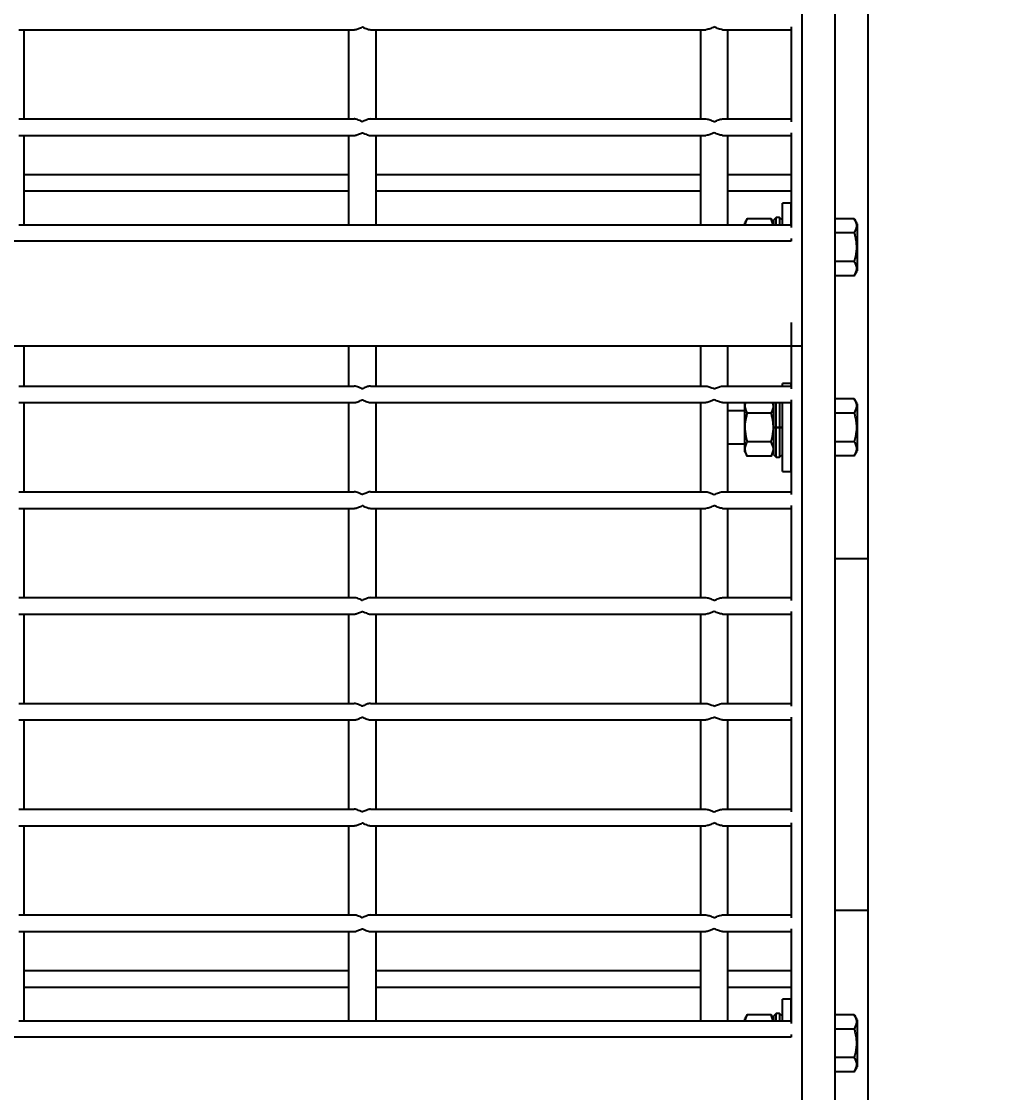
# Model space of a CAD drawing. Header units: millimetres. Extents: x 1293 to 41893, y 1011 to 26911.
# Drawn here: x 16819.2 to 17100.8, y 12061.3 to 12370.5 of the extents above; entities that cross this region are included whole.
import ezdxf

# ---------------------------------------------------------------- set-up
doc = ezdxf.new("R2010")
doc.units = ezdxf.units.MM
doc.header["$LTSCALE"] = 50
doc.layers.add('CAPA_1', color=7, linetype='Continuous')
doc.layers.add('PASILLOS', color=2, linetype='Continuous')
doc.styles.add('SLDTEXTSTYLE0', font='TXT', dxfattribs={"width": 0.75})
doc.dimstyles.new('SLDDIMSTYLE0', dxfattribs={"dimtxt": 100, "dimasz": 100, "dimexe": 0, "dimexo": 0.0625, "dimgap": 25, "dimtad": 2, "dimdec": 0, "dimrnd": 1e-09, "dimzin": 12, "dimdsep": 46, "dimtxsty": 'SLDTEXTSTYLE0', "dimsah": 1, "dimcen": 0.09, "dimadec": 0, "dimazin": 3, "dimtfac": 1, "dimtdec": 0, "dimtofl": 0, "dimtmove": 0, "dimatfit": 3, "dimfxl": 1, "dimfrac": 2, "dimtolj": 1, "dimtzin": 12, "dimarcsym": 0})

# ---------------------------------------------------------------- blocks, each defined once
blk = doc.blocks.new('_D_16')
at = {"layer": 'CAPA_1', "transparency": 16777216}
for p, q in [((7974.69, 13667.35), (7974.69, 9974.87)), ((18069.94, 13667.83), (18069.94, 9974.87)), ((7974.69, 10024.87), (18069.94, 10024.87))]:
    blk.add_line(p, q, dxfattribs=at)
for points in [[(7974.69, 10024.87), (8074.69, 10009.48), (8074.69, 10040.25)], [(18069.94, 10024.87), (17969.94, 10040.25), (17969.94, 10009.48)]]:
    blk.add_solid(points, dxfattribs=at)
at = {"layer": 'CAPA_1', "transparency": 16777216, "insert": (12837.59, 10153.77), "char_height": 100, "attachment_point": 1, "style": 'SLDTEXTSTYLE0'}
blk.add_mtext('10095', dxfattribs=at)

msp = doc.modelspace()

# ---------------------------------------------------------------- linework, layer by layer
at = {"layer": 'PASILLOS', "linetype": 'Continuous', "lineweight": 25}
for p, q in [((17063.6878232, 10630.9617267), (17063.6878232, 13564.8575629)), ((17044.6378232, 10631.1549312), (17044.6378232, 13425.832389)), ((17054.1628232, 12129.3621523), (17054.1628232, 13262.9990561)), ((16818.4240732, 12368.1632243), (16915.2615732, 12368.1632243)), ((16820.0115732, 12342.3857243), (16820.0115732, 12368.1632243)), ((16913.6740732, 12368.1632243), (16913.6740732, 12342.3857243)), ((16920.0240732, 12368.1632243), (17016.8615732, 12368.1632243)), ((16921.6115732, 12342.3857243), (16921.6115732, 12368.1632243)), ((17015.2740732, 12368.1632243), (17015.2740732, 12342.3857243)), ((17021.6240732, 12368.1632243), (17041.4678232, 12368.1632243)), ((17023.2115732, 12342.3857243), (17023.2115732, 12368.1632243)), ((17041.4678232, 12368.9569743), (17041.4678232, 12341.5919743)), ((16818.4240732, 12342.3857243), (16915.2615732, 12342.3857243)), ((16920.0240732, 12342.3857243), (17016.8615732, 12342.3857243)), ((17021.6240732, 12342.3857243), (17041.4678232, 12342.3857243)), ((16818.4240732, 12337.6232243), (16915.2615732, 12337.6232243)), ((16820.0115732, 12311.8457243), (16820.0115732, 12337.6232243)), ((16913.6740732, 12337.6232243), (16913.6740732, 12311.8457243)), ((16920.0240732, 12337.6232243), (17016.8615732, 12337.6232243)), ((16921.6115732, 12311.8457243), (16921.6115732, 12337.6232243)), ((17015.2740732, 12337.6232243), (17015.2740732, 12311.8457243)), ((17021.6240732, 12337.6232243), (17041.4678232, 12337.6232243)), ((17023.2115732, 12311.8457243), (17023.2115732, 12337.6232243)), ((17041.4678232, 12338.4169743), (17041.4678232, 12311.0519743)), ((16820.0115732, 12326.3523914), (16913.6740732, 12326.3523914)), ((16921.6115732, 12326.3523914), (17015.2740732, 12326.3523914)), ((17023.2115732, 12326.3523914), (17041.4678232, 12326.3523914)), ((16820.0115732, 12321.5898914), (16913.6740732, 12321.5898914)), ((16921.6115732, 12321.5898914), (17015.2740732, 12321.5898914)), ((17023.2115732, 12321.5898914), (17041.4678232, 12321.5898914)), ((17041.4628232, 12318.0457243), (17038.9228232, 12318.0457243)), ((17038.9228232, 12311.8457243), (17038.9228232, 12318.0457243)), ((17041.4628232, 12311.8457243), (17041.4628232, 12318.0457243)), ((17037.1765732, 12313.9757243), (17036.3828232, 12313.1819743)), ((17038.1290732, 12313.9757243), (17037.1765732, 12313.9757243)), ((17037.1765732, 12311.8457243), (17037.1765732, 12313.9757243)), ((17038.9228232, 12313.1819743), (17038.1290732, 12313.9757243)), ((17038.1290732, 12313.9757243), (17038.1290732, 12311.8457243)), ((16818.4240732, 12311.8457243), (16915.2615732, 12311.8457243)), ((16915.2615732, 12311.8457243), (16920.0240732, 12311.8457243)), ((16920.0240732, 12311.8457243), (17016.8615732, 12311.8457243)), ((17016.8615732, 12311.8457243), (17021.6240732, 12311.8457243)), ((17021.6240732, 12311.8457243), (17041.4678232, 12311.8457243)), ((17028.727344, 12313.6007243), (17028.0484482, 12312.4248423)), ((17028.0484482, 12311.8457243), (17028.0484482, 12312.4248423)), ((17035.7039274, 12313.6007243), (17028.727344, 12313.6007243)), ((17036.3828232, 12312.4248423), (17035.7039274, 12313.6007243)), ((17036.2860094, 12311.8457243), (17035.7039274, 12313.6007243)), ((17036.3828232, 12313.1819743), (17036.3828232, 12311.8457243)), ((17059.6622708, 12313.5946163), (17054.1628232, 12313.5946163)), ((17060.5128232, 12312.1214163), (17059.6622708, 12313.5946163)), ((17060.5128232, 12312.1214163), (17060.5128232, 12305.3457243)), ((17041.4678232, 12307.8769743), (17041.4678232, 12307.0832243)), ((17059.6622708, 12309.4701703), (17054.1628232, 12309.4701703)), ((17041.4678232, 12307.0832243), (16285.8178232, 12307.0832243)), ((17060.5128232, 12305.3457243), (17060.5128232, 12298.5700324)), ((17059.6622708, 12301.2212783), (17054.1628232, 12301.2212783)), ((17059.6622708, 12297.0968324), (17060.5128232, 12298.5700324)), ((17059.6622708, 12297.0968324), (17054.1628232, 12297.0968324)), ((17041.4678232, 12283.5977243), (17041.4678232, 12276.7657243)), ((17041.4678232, 12276.7657243), (16285.8178232, 12276.7657243)), ((16820.0115732, 12265.2723914), (16820.0115732, 12276.7657243)), ((16913.6740732, 12276.7657243), (16913.6740732, 12265.2723914)), ((16921.6115732, 12265.2723914), (16921.6115732, 12276.7657243)), ((17015.2740732, 12276.7657243), (17015.2740732, 12265.2723914)), ((17023.2115732, 12265.2723914), (17023.2115732, 12276.7657243)), ((17044.6478232, 12276.7657243), (17041.4678232, 12276.7657243)), ((17041.4678232, 12276.7657243), (17041.4678232, 12264.4786414)), ((16818.4240732, 12265.2723914), (16915.2615732, 12265.2723914)), ((16920.0240732, 12265.2723914), (17016.8615732, 12265.2723914)), ((17021.6240732, 12265.2723914), (17041.4678232, 12265.2723914)), ((17041.4628232, 12266.0323914), (17038.9228232, 12266.0323914)), ((17038.9228232, 12265.2723914), (17038.9228232, 12266.0323914)), ((17041.4628232, 12265.2723914), (17041.4628232, 12266.0323914)), ((17059.6622708, 12261.5812834), (17054.1628232, 12261.5812834)), ((17060.5128232, 12260.1080834), (17059.6622708, 12261.5812834)), ((16818.4240732, 12260.5098914), (16915.2615732, 12260.5098914)), ((16820.0115732, 12234.7323914), (16820.0115732, 12260.5098914)), ((16913.6740732, 12260.5098914), (16913.6740732, 12234.7323914)), ((16920.0240732, 12260.5098914), (17016.8615732, 12260.5098914)), ((16921.6115732, 12234.7323914), (16921.6115732, 12260.5098914)), ((17015.2740732, 12260.5098914), (17015.2740732, 12234.7323914)), ((17021.6240732, 12260.5098914), (17041.4678232, 12260.5098914)), ((17023.2115732, 12234.7323914), (17023.2115732, 12260.5098914)), ((17028.105249, 12260.5098914), (17028.0484482, 12260.4115094)), ((17028.0484482, 12246.2532734), (17028.0484482, 12260.4115094)), ((17036.3828232, 12260.4115094), (17036.3260223, 12260.5098914)), ((17036.3828232, 12260.5098914), (17036.3828232, 12253.3323914)), ((17037.1765732, 12253.3323914), (17037.1765732, 12260.5098914)), ((17038.1290732, 12260.5098914), (17038.1290732, 12253.3323914)), ((17038.9228232, 12240.6323914), (17038.9228232, 12260.5098914)), ((17041.4628232, 12240.6323914), (17041.4628232, 12260.5098914)), ((17041.4678232, 12261.3036414), (17041.4678232, 12233.9386414)), ((17060.5128232, 12260.1080834), (17060.5128232, 12253.3323914)), ((17028.0484482, 12258.0948914), (17023.2115732, 12258.0948914)), ((17035.7092122, 12257.4507429), (17028.7220591, 12257.4507429)), ((17041.4678232, 12258.0948914), (17041.4628232, 12258.0948914)), ((17059.6622708, 12257.4568374), (17054.1628232, 12257.4568374)), ((17036.3828232, 12253.3323914), (17037.1765732, 12253.3323914)), ((17036.3828232, 12253.2870075), (17037.1765732, 12253.2932575)), ((17036.3828232, 12253.2766503), (17036.3828232, 12253.2706886)), ((17036.3828232, 12253.2706886), (17036.3828232, 12245.4961414)), ((17037.1765732, 12253.2644386), (17036.3828232, 12253.2706886)), ((17037.1765732, 12253.3323914), (17038.1290732, 12253.3323914)), ((17038.1290732, 12253.2932575), (17037.1765732, 12253.2932575)), ((17037.1765732, 12244.7023914), (17037.1765732, 12253.2644386)), ((17037.1765732, 12253.2644386), (17038.1290732, 12253.2644386)), ((17038.1290732, 12253.3323914), (17038.9228232, 12253.3323914)), ((17038.1290732, 12253.2932575), (17038.9228232, 12253.2870075)), ((17038.9228232, 12253.2706886), (17038.1290732, 12253.2644386)), ((17038.1290732, 12253.2644386), (17038.1290732, 12244.7023914)), ((17060.5128232, 12253.3323914), (17060.5128232, 12246.5566994)), ((17035.7092122, 12249.2140399), (17028.7220591, 12249.2140399)), ((17059.6622708, 12249.2079454), (17054.1628232, 12249.2079454)), ((17023.2115732, 12248.5698914), (17028.0484482, 12248.5698914)), ((17028.0484482, 12246.2532734), (17028.727344, 12245.0773914)), ((17035.7039274, 12245.0773914), (17036.3828232, 12246.2532734)), ((17041.4628232, 12248.5698914), (17041.4678232, 12248.5698914)), ((17059.6622708, 12245.0834994), (17060.5128232, 12246.5566994)), ((17035.7039274, 12245.0773914), (17028.727344, 12245.0773914)), ((17036.3828232, 12245.4961414), (17037.1765732, 12244.7023914)), ((17037.1765732, 12244.7023914), (17038.1290732, 12244.7023914)), ((17038.1290732, 12244.7023914), (17038.9228232, 12245.4961414)), ((17059.6622708, 12245.0834994), (17054.1628232, 12245.0834994)), ((17038.9228232, 12240.6323914), (17041.4628232, 12240.6323914)), ((16818.4240732, 12234.7323914), (16915.2615732, 12234.7323914)), ((16920.0240732, 12234.7323914), (17016.8615732, 12234.7323914)), ((17021.6240732, 12234.7323914), (17041.4678232, 12234.7323914)), ((17041.4678232, 12230.7636414), (17041.4678232, 12203.3986414)), ((16818.4240732, 12229.9698914), (16915.2615732, 12229.9698914)), ((16820.0115732, 12204.1923914), (16820.0115732, 12229.9698914)), ((16913.6740732, 12229.9698914), (16913.6740732, 12204.1923914)), ((16920.0240732, 12229.9698914), (17016.8615732, 12229.9698914)), ((16921.6115732, 12204.1923914), (16921.6115732, 12229.9698914)), ((17015.2740732, 12229.9698914), (17015.2740732, 12204.1923914)), ((17021.6240732, 12229.9698914), (17041.4678232, 12229.9698914)), ((17023.2115732, 12204.1923914), (17023.2115732, 12229.9698914)), ((17054.1628232, 12215.5323914), (17063.6878232, 12215.5323914)), ((16818.4240732, 12204.1923914), (16915.2615732, 12204.1923914)), ((16920.0240732, 12204.1923914), (17016.8615732, 12204.1923914)), ((17021.6240732, 12204.1923914), (17041.4678232, 12204.1923914)), ((17041.4678232, 12200.2236414), (17041.4678232, 12172.8586414)), ((16818.4240732, 12199.4298914), (16915.2615732, 12199.4298914)), ((16820.0115732, 12173.6523914), (16820.0115732, 12199.4298914)), ((16913.6740732, 12199.4298914), (16913.6740732, 12173.6523914)), ((16920.0240732, 12199.4298914), (17016.8615732, 12199.4298914)), ((16921.6115732, 12173.6523914), (16921.6115732, 12199.4298914)), ((17015.2740732, 12199.4298914), (17015.2740732, 12173.6523914)), ((17021.6240732, 12199.4298914), (17041.4678232, 12199.4298914)), ((17023.2115732, 12173.6523914), (17023.2115732, 12199.4298914)), ((16818.4240732, 12173.6523914), (16915.2615732, 12173.6523914)), ((16920.0240732, 12173.6523914), (17016.8615732, 12173.6523914)), ((17021.6240732, 12173.6523914), (17041.4678232, 12173.6523914)), ((16818.4240732, 12168.8898914), (16915.2615732, 12168.8898914)), ((16820.0115732, 12143.1123914), (16820.0115732, 12168.8898914)), ((16913.6740732, 12168.8898914), (16913.6740732, 12143.1123914)), ((16920.0240732, 12168.8898914), (17016.8615732, 12168.8898914)), ((16921.6115732, 12143.1123914), (16921.6115732, 12168.8898914)), ((17015.2740732, 12168.8898914), (17015.2740732, 12143.1123914)), ((17021.6240732, 12168.8898914), (17041.4678232, 12168.8898914)), ((17023.2115732, 12143.1123914), (17023.2115732, 12168.8898914)), ((17041.4678232, 12169.6836414), (17041.4678232, 12142.3186414)), ((16818.4240732, 12143.1123914), (16915.2615732, 12143.1123914)), ((16920.0240732, 12143.1123914), (17016.8615732, 12143.1123914)), ((17021.6240732, 12143.1123914), (17041.4678232, 12143.1123914)), ((16818.4240732, 12138.3498914), (16915.2615732, 12138.3498914)), ((16820.0115732, 12112.5723914), (16820.0115732, 12138.3498914)), ((16913.6740732, 12138.3498914), (16913.6740732, 12112.5723914)), ((16920.0240732, 12138.3498914), (17016.8615732, 12138.3498914)), ((16921.6115732, 12112.5723914), (16921.6115732, 12138.3498914)), ((17015.2740732, 12138.3498914), (17015.2740732, 12112.5723914)), ((17021.6240732, 12138.3498914), (17041.4678232, 12138.3498914)), ((17023.2115732, 12112.5723914), (17023.2115732, 12138.3498914)), ((17041.4678232, 12139.1436414), (17041.4678232, 12111.7786414)), ((17054.1628232, 12113.9323914), (17054.1628232, 12129.3621523)), ((17054.1628232, 12113.9323914), (17063.6878232, 12113.9323914)), ((17054.1628232, 10980.2954876), (17054.1628232, 12113.9323914)), ((16818.4240732, 12112.5723914), (16915.2615732, 12112.5723914)), ((16920.0240732, 12112.5723914), (17016.8615732, 12112.5723914)), ((17021.6240732, 12112.5723914), (17041.4678232, 12112.5723914)), ((16818.4240732, 12107.8098914), (16915.2615732, 12107.8098914)), ((16820.0115732, 12082.0323914), (16820.0115732, 12107.8098914)), ((16913.6740732, 12107.8098914), (16913.6740732, 12082.0323914)), ((16920.0240732, 12107.8098914), (17016.8615732, 12107.8098914)), ((16921.6115732, 12082.0323914), (16921.6115732, 12107.8098914)), ((17015.2740732, 12107.8098914), (17015.2740732, 12082.0323914)), ((17021.6240732, 12107.8098914), (17041.4678232, 12107.8098914)), ((17023.2115732, 12082.0323914), (17023.2115732, 12107.8098914)), ((17041.4678232, 12108.6036414), (17041.4678232, 12081.2386414)), ((16820.0115732, 12096.5390585), (16913.6740732, 12096.5390585)), ((16921.6115732, 12096.5390585), (17015.2740732, 12096.5390585)), ((17023.2115732, 12096.5390585), (17041.4678232, 12096.5390585)), ((16820.0115732, 12091.7765585), (16913.6740732, 12091.7765585)), ((16921.6115732, 12091.7765585), (17015.2740732, 12091.7765585)), ((17023.2115732, 12091.7765585), (17041.4678232, 12091.7765585)), ((17041.4628232, 12088.2323914), (17038.9228232, 12088.2323914)), ((17038.9228232, 12082.0323914), (17038.9228232, 12088.2323914)), ((17041.4628232, 12082.0323914), (17041.4628232, 12088.2323914)), ((16818.4240732, 12082.0323914), (16915.2615732, 12082.0323914)), ((16915.2615732, 12082.0323914), (16920.0240732, 12082.0323914)), ((16920.0240732, 12082.0323914), (17016.8615732, 12082.0323914)), ((17016.8615732, 12082.0323914), (17021.6240732, 12082.0323914)), ((17021.6240732, 12082.0323914), (17041.4678232, 12082.0323914)), ((17028.727344, 12083.7873914), (17028.0484482, 12082.6115094)), ((17028.0484482, 12082.0323914), (17028.0484482, 12082.6115094)), ((17035.7039274, 12083.7873914), (17028.727344, 12083.7873914)), ((17036.3828232, 12082.6115094), (17035.7039274, 12083.7873914)), ((17036.2860094, 12082.0323914), (17035.7039274, 12083.7873914)), ((17037.1765732, 12084.1623914), (17036.3828232, 12083.3686414)), ((17036.3828232, 12083.3686414), (17036.3828232, 12082.0323914)), ((17038.1290732, 12084.1623914), (17037.1765732, 12084.1623914)), ((17037.1765732, 12082.0323914), (17037.1765732, 12084.1623914)), ((17038.9228232, 12083.3686414), (17038.1290732, 12084.1623914)), ((17038.1290732, 12084.1623914), (17038.1290732, 12082.0323914)), ((17059.6622708, 12083.7812834), (17054.1628232, 12083.7812834)), ((17060.5128232, 12082.3080834), (17059.6622708, 12083.7812834)), ((17060.5128232, 12082.3080834), (17060.5128232, 12075.5323914)), ((17059.6622708, 12079.6568374), (17054.1628232, 12079.6568374)), ((17041.4678232, 12077.2698914), (16285.8178232, 12077.2698914)), ((17041.4678232, 12078.0636414), (17041.4678232, 12077.2698914)), ((17060.5128232, 12075.5323914), (17060.5128232, 12068.7566994)), ((17059.6622708, 12071.4079454), (17054.1628232, 12071.4079454)), ((17059.6622708, 12067.2834994), (17054.1628232, 12067.2834994)), ((17059.6622708, 12067.2834994), (17060.5128232, 12068.7566994))]:
    msp.add_line(p, q, dxfattribs=at)
for points, knots in [([(16915.2615732, 12368.1632243), (16915.388376, 12368.1730665), (16915.8042281, 12368.2053439), (16916.6068173, 12368.497555), (16917.2838178, 12368.7964155), (16917.6389892, 12368.9552597), (16917.6428232, 12368.9569743)], [0, 0, 0, 0, 0.1723614537, 0.5652622384, 0.9953071929, 1, 1, 1, 1]), ([(16917.6428232, 12368.9569743), (16917.646657, 12368.9552598), (16918.1265646, 12368.7406385), (16918.839838, 12368.4222325), (16919.6238008, 12368.1877156), (16919.9249339, 12368.1692903), (16920.0240732, 12368.1632243)], [0, 0, 0, 0, 0.0046971273, 0.5879730075, 0.8643521995, 1, 1, 1, 1]), ([(17019.2428232, 12368.9569743), (17019.2389892, 12368.9552596), (17019.0184798, 12368.8566368), (17018.4291512, 12368.5969112), (17017.6134314, 12368.2512179), (17017.0684636, 12368.1874377), (17016.8615732, 12368.1632243)], [0, 0, 0, 0, 0.0046934742, 0.2699426106, 0.7228425567, 1, 1, 1, 1]), ([(17021.6240732, 12368.1632243), (17021.4171827, 12368.1874377), (17020.8722149, 12368.2512179), (17020.0564952, 12368.5969112), (17019.4671666, 12368.8566368), (17019.2466572, 12368.9552596), (17019.2428232, 12368.9569743)], [0, 0, 0, 0, 0.2771574433, 0.7300573894, 0.9953065258, 1, 1, 1, 1]), ([(16917.6428232, 12341.5919743), (16917.6389893, 12341.5936889), (16917.1590818, 12341.8083102), (16916.4458083, 12342.1267162), (16915.6618455, 12342.361233), (16915.3607124, 12342.3796583), (16915.2615732, 12342.3857243)], [0, 0, 0, 0, 0.00469712726, 0.58797300743, 0.86435219951, 1, 1, 1, 1]), ([(16920.0240732, 12342.3857243), (16919.8972703, 12342.3758822), (16919.4814182, 12342.3436047), (16918.678829, 12342.0513936), (16918.0018285, 12341.7525332), (16917.6466571, 12341.593689), (16917.6428232, 12341.5919743)], [0, 0, 0, 0, 0.1723614537, 0.5652622384, 0.9953071929, 1, 1, 1, 1]), ([(17016.8615732, 12342.3857243), (17017.0684636, 12342.361511), (17017.6134314, 12342.2977308), (17018.4291512, 12341.9520375), (17019.0184798, 12341.6923118), (17019.2389892, 12341.5936891), (17019.2428232, 12341.5919743)], [0, 0, 0, 0, 0.2771574433, 0.7300573894, 0.9953065258, 1, 1, 1, 1]), ([(17019.2428232, 12341.5919743), (17019.2466572, 12341.5936891), (17019.4671666, 12341.6923118), (17020.0564952, 12341.9520375), (17020.8722149, 12342.2977308), (17021.4171827, 12342.361511), (17021.6240732, 12342.3857243)], [0, 0, 0, 0, 0.0046934742, 0.2699426106, 0.7228425567, 1, 1, 1, 1]), ([(16915.2615732, 12337.6232243), (16915.388376, 12337.6330665), (16915.8042281, 12337.6653439), (16916.6068173, 12337.957555), (16917.2838178, 12338.2564155), (16917.6389892, 12338.4152597), (16917.6428232, 12338.4169743)], [0, 0, 0, 0, 0.1723614537, 0.5652622384, 0.9953071929, 1, 1, 1, 1]), ([(16917.6428232, 12338.4169743), (16917.646657, 12338.4152598), (16918.1265646, 12338.2006385), (16918.839838, 12337.8822325), (16919.6238008, 12337.6477156), (16919.9249339, 12337.6292903), (16920.0240732, 12337.6232243)], [0, 0, 0, 0, 0.0046971273, 0.5879730075, 0.8643521995, 1, 1, 1, 1]), ([(17019.2428232, 12338.4169743), (17019.2389892, 12338.4152596), (17019.0184798, 12338.3166368), (17018.4291512, 12338.0569112), (17017.6134314, 12337.7112179), (17017.0684636, 12337.6474377), (17016.8615732, 12337.6232243)], [0, 0, 0, 0, 0.0046934742, 0.2699426106, 0.7228425567, 1, 1, 1, 1]), ([(17021.6240732, 12337.6232243), (17021.4171827, 12337.6474377), (17020.8722149, 12337.7112179), (17020.0564952, 12338.0569112), (17019.4671666, 12338.3166368), (17019.2466572, 12338.4152596), (17019.2428232, 12338.4169743)], [0, 0, 0, 0, 0.2771574433, 0.7300573894, 0.9953065258, 1, 1, 1, 1]), ([(17028.727344, 12313.6007243), (17028.5299224, 12313.242202), (17028.2127952, 12312.6662912), (17028.1676327, 12312.070585), (17028.1505853, 12311.8457243)], [0, 0, 0, 0, 0.62253099059, 1, 1, 1, 1]), ([(17059.6622708, 12313.5946163), (17059.8451353, 12313.2368575), (17060.2148297, 12312.5135822), (17060.4199868, 12311.1098753), (17059.9556704, 12310.1050901), (17059.6622708, 12309.4701703)], [0, 0, 0, 0, 0.2648633469, 0.5354700776, 1, 1, 1, 1]), ([(17059.6622708, 12309.4701703), (17059.7586781, 12309.1161307), (17060.0379239, 12308.0906482), (17060.3165967, 12306.3313145), (17060.3192553, 12303.8922078), (17059.9052989, 12302.2092942), (17059.6622708, 12301.2212783)], [0, 0, 0, 0, 0.1315464599, 0.3810267709, 0.6366091688, 1, 1, 1, 1]), ([(17059.6622708, 12301.2212783), (17059.8451353, 12300.8635196), (17060.2148297, 12300.1402442), (17060.4199868, 12298.7365373), (17059.9556704, 12297.7317521), (17059.6622708, 12297.0968324)], [0, 0, 0, 0, 0.2648633469, 0.5354700776, 1, 1, 1, 1]), ([(16917.6428232, 12264.4786414), (16917.6389893, 12264.4803559), (16917.1590818, 12264.6949773), (16916.4458083, 12265.0133832), (16915.6618455, 12265.2479001), (16915.3607124, 12265.2663254), (16915.2615732, 12265.2723914)], [0, 0, 0, 0, 0.0046971273, 0.5879730074, 0.8643521995, 1, 1, 1, 1]), ([(16920.0240732, 12265.2723914), (16919.8972703, 12265.2625493), (16919.4814182, 12265.2302718), (16918.678829, 12264.9380607), (16918.0018285, 12264.6392003), (16917.6466571, 12264.4803561), (16917.6428232, 12264.4786414)], [0, 0, 0, 0, 0.1723614537, 0.5652622384, 0.9953071929, 1, 1, 1, 1]), ([(17016.8615732, 12265.2723914), (17017.0684636, 12265.248178), (17017.6134314, 12265.1843979), (17018.4291512, 12264.8387045), (17019.0184798, 12264.5789789), (17019.2389892, 12264.4803561), (17019.2428232, 12264.4786414)], [0, 0, 0, 0, 0.2771574433, 0.7300573894, 0.9953065258, 1, 1, 1, 1]), ([(17019.2428232, 12264.4786414), (17019.2466572, 12264.4803561), (17019.4671666, 12264.5789789), (17020.0564952, 12264.8387045), (17020.8722149, 12265.1843979), (17021.4171827, 12265.248178), (17021.6240732, 12265.2723914)], [0, 0, 0, 0, 0.0046934742, 0.2699426106, 0.7228425567, 1, 1, 1, 1]), ([(17059.6622708, 12261.5812834), (17059.8451353, 12261.2235246), (17060.2148297, 12260.5002492), (17060.4199868, 12259.0965424), (17059.9556704, 12258.0917572), (17059.6622708, 12257.4568374)], [0, 0, 0, 0, 0.2648633469, 0.5354700776, 1, 1, 1, 1]), ([(16915.2615732, 12260.5098914), (16915.388376, 12260.5197335), (16915.8042281, 12260.552011), (16916.6068173, 12260.8442221), (16917.2838178, 12261.1430825), (16917.6389892, 12261.3019267), (16917.6428232, 12261.3036414)], [0, 0, 0, 0, 0.1723614537, 0.5652622384, 0.9953071929, 1, 1, 1, 1]), ([(16917.6428232, 12261.3036414), (16917.646657, 12261.3019269), (16918.1265646, 12261.0873055), (16918.839838, 12260.7688996), (16919.6238008, 12260.5343827), (16919.9249339, 12260.5159574), (16920.0240732, 12260.5098914)], [0, 0, 0, 0, 0.0046971273, 0.5879730075, 0.8643521995, 1, 1, 1, 1]), ([(17019.2428232, 12261.3036414), (17019.2389892, 12261.3019267), (17019.0184798, 12261.2033039), (17018.4291512, 12260.9435783), (17017.6134314, 12260.5978849), (17017.0684636, 12260.5341048), (17016.8615732, 12260.5098914)], [0, 0, 0, 0, 0.0046934742, 0.2699426106, 0.7228425567, 1, 1, 1, 1]), ([(17021.6240732, 12260.5098914), (17021.4171827, 12260.5341048), (17020.8722149, 12260.5978849), (17020.0564952, 12260.9435783), (17019.4671666, 12261.2033039), (17019.2466572, 12261.3019267), (17019.2428232, 12261.3036414)], [0, 0, 0, 0, 0.2771574433, 0.7300573894, 0.9953065258, 1, 1, 1, 1]), ([(17028.2430571, 12260.5098914), (17028.2421962, 12260.5079787), (17028.075297, 12260.137197), (17027.9981864, 12259.0919404), (17028.4417575, 12258.0862556), (17028.7220591, 12257.4507429)], [0, 0, 0, 0, 0.0019050038, 0.3692833919, 1, 1, 1, 1]), ([(17035.7092122, 12257.4507429), (17035.8878076, 12257.8090179), (17036.2488746, 12258.5333439), (17036.4559734, 12259.5769451), (17036.180134, 12260.2289906), (17036.0613025, 12260.5098914)], [0, 0, 0, 0, 0.3577842349, 0.7233338549, 1, 1, 1, 1]), ([(17028.7220591, 12257.4507429), (17028.6285636, 12257.1075533), (17028.3519102, 12256.0920546), (17028.0714058, 12254.3426047), (17028.0639044, 12251.8963775), (17028.4783617, 12250.2072393), (17028.7220591, 12249.2140399)], [0, 0, 0, 0, 0.1277165798, 0.3779136182, 0.6342182989, 1, 1, 1, 1]), ([(17035.7092122, 12249.2140399), (17035.9529283, 12250.2072418), (17036.3631382, 12251.8789467), (17036.3615341, 12254.3243589), (17036.0840557, 12256.0748087), (17035.8027053, 12257.1075588), (17035.7092122, 12257.4507429)], [0, 0, 0, 0, 0.365780177, 0.6156618098, 0.8722839524, 1, 1, 1, 1]), ([(17059.6622708, 12257.4568374), (17059.7586781, 12257.1027977), (17060.0379239, 12256.0773153), (17060.3165967, 12254.3179816), (17060.3192553, 12251.8788749), (17059.9052989, 12250.1959613), (17059.6622708, 12249.2079454)], [0, 0, 0, 0, 0.1315464599, 0.3810267709, 0.6366091688, 1, 1, 1, 1]), ([(17028.7220591, 12249.2140399), (17028.539493, 12248.8555884), (17028.1703982, 12248.1309056), (17027.9663504, 12246.7229787), (17028.4325169, 12245.7149312), (17028.727344, 12245.0773914)], [0, 0, 0, 0, 0.2645663682, 0.5348749116, 1, 1, 1, 1]), ([(17035.7039274, 12245.0773914), (17035.887391, 12245.4361436), (17036.2582891, 12246.161413), (17036.4660956, 12247.5692142), (17036.0022964, 12248.5771222), (17035.7092122, 12249.2140399)], [0, 0, 0, 0, 0.2648580026, 0.535448761, 1, 1, 1, 1]), ([(17059.6622708, 12249.2079454), (17059.8451353, 12248.8501866), (17060.2148297, 12248.1269113), (17060.4199868, 12246.7232044), (17059.9556704, 12245.7184192), (17059.6622708, 12245.0834994)], [0, 0, 0, 0, 0.2648633469, 0.5354700776, 1, 1, 1, 1]), ([(16917.6428232, 12233.9386414), (16917.6389893, 12233.9403559), (16917.1590818, 12234.1549773), (16916.4458083, 12234.4733832), (16915.6618455, 12234.7079001), (16915.3607124, 12234.7263254), (16915.2615732, 12234.7323914)], [0, 0, 0, 0, 0.0046971273, 0.5879730074, 0.8643521995, 1, 1, 1, 1]), ([(16920.0240732, 12234.7323914), (16919.8972703, 12234.7225493), (16919.4814182, 12234.6902718), (16918.678829, 12234.3980607), (16918.0018285, 12234.0992003), (16917.6466571, 12233.9403561), (16917.6428232, 12233.9386414)], [0, 0, 0, 0, 0.1723614537, 0.5652622384, 0.9953071929, 1, 1, 1, 1]), ([(17016.8615732, 12234.7323914), (17017.0684636, 12234.708178), (17017.6134314, 12234.6443979), (17018.4291512, 12234.2987045), (17019.0184798, 12234.0389789), (17019.2389892, 12233.9403561), (17019.2428232, 12233.9386414)], [0, 0, 0, 0, 0.2771574433, 0.7300573894, 0.9953065258, 1, 1, 1, 1]), ([(17019.2428232, 12233.9386414), (17019.2466572, 12233.9403561), (17019.4671666, 12234.0389789), (17020.0564952, 12234.2987045), (17020.8722149, 12234.6443979), (17021.4171827, 12234.708178), (17021.6240732, 12234.7323914)], [0, 0, 0, 0, 0.0046934742, 0.2699426106, 0.7228425567, 1, 1, 1, 1]), ([(16915.2615732, 12229.9698914), (16915.388376, 12229.9797335), (16915.8042281, 12230.012011), (16916.6068173, 12230.3042221), (16917.2838178, 12230.6030825), (16917.6389892, 12230.7619267), (16917.6428232, 12230.7636414)], [0, 0, 0, 0, 0.1723614537, 0.5652622384, 0.9953071929, 1, 1, 1, 1]), ([(16917.6428232, 12230.7636414), (16917.646657, 12230.7619269), (16918.1265646, 12230.5473055), (16918.839838, 12230.2288996), (16919.6238008, 12229.9943827), (16919.9249339, 12229.9759574), (16920.0240732, 12229.9698914)], [0, 0, 0, 0, 0.0046971273, 0.5879730075, 0.8643521995, 1, 1, 1, 1]), ([(17019.2428232, 12230.7636414), (17019.2389892, 12230.7619267), (17019.0184798, 12230.6633039), (17018.4291512, 12230.4035783), (17017.6134314, 12230.0578849), (17017.0684636, 12229.9941048), (17016.8615732, 12229.9698914)], [0, 0, 0, 0, 0.0046934742, 0.2699426106, 0.7228425567, 1, 1, 1, 1]), ([(17021.6240732, 12229.9698914), (17021.4171827, 12229.9941048), (17020.8722149, 12230.0578849), (17020.0564952, 12230.4035783), (17019.4671666, 12230.6633039), (17019.2466572, 12230.7619267), (17019.2428232, 12230.7636414)], [0, 0, 0, 0, 0.2771574433, 0.7300573894, 0.9953065258, 1, 1, 1, 1]), ([(16917.6428232, 12203.3986414), (16917.6389893, 12203.4003559), (16917.1590818, 12203.6149773), (16916.4458083, 12203.9333832), (16915.6618455, 12204.1679001), (16915.3607124, 12204.1863254), (16915.2615732, 12204.1923914)], [0, 0, 0, 0, 0.0046971273, 0.5879730074, 0.8643521995, 1, 1, 1, 1]), ([(16920.0240732, 12204.1923914), (16919.8972703, 12204.1825493), (16919.4814182, 12204.1502718), (16918.678829, 12203.8580607), (16918.0018285, 12203.5592003), (16917.6466571, 12203.4003561), (16917.6428232, 12203.3986414)], [0, 0, 0, 0, 0.17236145372, 0.56526223842, 0.99530719289, 1, 1, 1, 1]), ([(17016.8615732, 12204.1923914), (17017.0684636, 12204.168178), (17017.6134314, 12204.1043979), (17018.4291512, 12203.7587045), (17019.0184798, 12203.4989789), (17019.2389892, 12203.4003561), (17019.2428232, 12203.3986414)], [0, 0, 0, 0, 0.2771574433, 0.7300573894, 0.9953065258, 1, 1, 1, 1]), ([(17019.2428232, 12203.3986414), (17019.2466572, 12203.4003561), (17019.4671666, 12203.4989789), (17020.0564952, 12203.7587045), (17020.8722149, 12204.1043979), (17021.4171827, 12204.168178), (17021.6240732, 12204.1923914)], [0, 0, 0, 0, 0.0046934742, 0.2699426106, 0.7228425567, 1, 1, 1, 1]), ([(16915.2615732, 12199.4298914), (16915.388376, 12199.4397335), (16915.8042281, 12199.472011), (16916.6068173, 12199.7642221), (16917.2838178, 12200.0630825), (16917.6389892, 12200.2219267), (16917.6428232, 12200.2236414)], [0, 0, 0, 0, 0.1723614537, 0.5652622384, 0.9953071929, 1, 1, 1, 1]), ([(16917.6428232, 12200.2236414), (16917.646657, 12200.2219269), (16918.1265646, 12200.0073055), (16918.839838, 12199.6888996), (16919.6238008, 12199.4543827), (16919.9249339, 12199.4359574), (16920.0240732, 12199.4298914)], [0, 0, 0, 0, 0.0046971273, 0.5879730075, 0.8643521995, 1, 1, 1, 1]), ([(17019.2428232, 12200.2236414), (17019.2389892, 12200.2219267), (17019.0184798, 12200.1233039), (17018.4291512, 12199.8635783), (17017.6134314, 12199.5178849), (17017.0684636, 12199.4541048), (17016.8615732, 12199.4298914)], [0, 0, 0, 0, 0.0046934742, 0.2699426106, 0.7228425567, 1, 1, 1, 1]), ([(17021.6240732, 12199.4298914), (17021.4171827, 12199.4541048), (17020.8722149, 12199.5178849), (17020.0564952, 12199.8635783), (17019.4671666, 12200.1233039), (17019.2466572, 12200.2219267), (17019.2428232, 12200.2236414)], [0, 0, 0, 0, 0.2771574433, 0.7300573894, 0.9953065258, 1, 1, 1, 1]), ([(16917.6428232, 12172.8586414), (16917.6389893, 12172.8603559), (16917.1590818, 12173.0749773), (16916.4458083, 12173.3933832), (16915.6618455, 12173.6279001), (16915.3607124, 12173.6463254), (16915.2615732, 12173.6523914)], [0, 0, 0, 0, 0.0046971273, 0.5879730074, 0.8643521995, 1, 1, 1, 1]), ([(16920.0240732, 12173.6523914), (16919.8972703, 12173.6425493), (16919.4814182, 12173.6102718), (16918.678829, 12173.3180607), (16918.0018285, 12173.0192003), (16917.6466571, 12172.8603561), (16917.6428232, 12172.8586414)], [0, 0, 0, 0, 0.1723614537, 0.5652622384, 0.9953071929, 1, 1, 1, 1]), ([(17016.8615732, 12173.6523914), (17017.0684636, 12173.628178), (17017.6134314, 12173.5643979), (17018.4291512, 12173.2187045), (17019.0184798, 12172.9589789), (17019.2389892, 12172.8603561), (17019.2428232, 12172.8586414)], [0, 0, 0, 0, 0.2771574433, 0.73005738938, 0.99530652578, 1, 1, 1, 1]), ([(17019.2428232, 12172.8586414), (17019.2466572, 12172.8603561), (17019.4671666, 12172.9589789), (17020.0564952, 12173.2187045), (17020.8722149, 12173.5643979), (17021.4171827, 12173.628178), (17021.6240732, 12173.6523914)], [0, 0, 0, 0, 0.00469347422, 0.26994261062, 0.7228425567, 1, 1, 1, 1]), ([(16915.2615732, 12168.8898914), (16915.388376, 12168.8997335), (16915.8042281, 12168.932011), (16916.6068173, 12169.2242221), (16917.2838178, 12169.5230825), (16917.6389892, 12169.6819267), (16917.6428232, 12169.6836414)], [0, 0, 0, 0, 0.1723614537, 0.5652622384, 0.9953071929, 1, 1, 1, 1]), ([(16917.6428232, 12169.6836414), (16917.646657, 12169.6819269), (16918.1265646, 12169.4673055), (16918.839838, 12169.1488996), (16919.6238008, 12168.9143827), (16919.9249339, 12168.8959574), (16920.0240732, 12168.8898914)], [0, 0, 0, 0, 0.0046971273, 0.5879730075, 0.8643521995, 1, 1, 1, 1]), ([(17019.2428232, 12169.6836414), (17019.2389892, 12169.6819267), (17019.0184798, 12169.5833039), (17018.4291512, 12169.3235783), (17017.6134314, 12168.9778849), (17017.0684636, 12168.9141048), (17016.8615732, 12168.8898914)], [0, 0, 0, 0, 0.0046934742, 0.2699426106, 0.7228425567, 1, 1, 1, 1]), ([(17021.6240732, 12168.8898914), (17021.4171827, 12168.9141048), (17020.8722149, 12168.9778849), (17020.0564952, 12169.3235783), (17019.4671666, 12169.5833039), (17019.2466572, 12169.6819267), (17019.2428232, 12169.6836414)], [0, 0, 0, 0, 0.2771574433, 0.7300573894, 0.9953065258, 1, 1, 1, 1]), ([(16917.6428232, 12142.3186414), (16917.6389893, 12142.3203559), (16917.1590818, 12142.5349773), (16916.4458083, 12142.8533832), (16915.6618455, 12143.0879001), (16915.3607124, 12143.1063254), (16915.2615732, 12143.1123914)], [0, 0, 0, 0, 0.0046971273, 0.5879730074, 0.8643521995, 1, 1, 1, 1]), ([(16920.0240732, 12143.1123914), (16919.8972703, 12143.1025493), (16919.4814182, 12143.0702718), (16918.678829, 12142.7780607), (16918.0018285, 12142.4792003), (16917.6466571, 12142.3203561), (16917.6428232, 12142.3186414)], [0, 0, 0, 0, 0.1723614537, 0.5652622384, 0.9953071929, 1, 1, 1, 1]), ([(17016.8615732, 12143.1123914), (17017.0684636, 12143.088178), (17017.6134314, 12143.0243979), (17018.4291512, 12142.6787045), (17019.0184798, 12142.4189789), (17019.2389892, 12142.3203561), (17019.2428232, 12142.3186414)], [0, 0, 0, 0, 0.2771574433, 0.73005738938, 0.99530652578, 1, 1, 1, 1]), ([(17019.2428232, 12142.3186414), (17019.2466572, 12142.3203561), (17019.4671666, 12142.4189789), (17020.0564952, 12142.6787045), (17020.8722149, 12143.0243979), (17021.4171827, 12143.088178), (17021.6240732, 12143.1123914)], [0, 0, 0, 0, 0.00469347422, 0.26994261062, 0.7228425567, 1, 1, 1, 1]), ([(16915.2615732, 12138.3498914), (16915.388376, 12138.3597335), (16915.8042281, 12138.392011), (16916.6068173, 12138.6842221), (16917.2838178, 12138.9830825), (16917.6389892, 12139.1419267), (16917.6428232, 12139.1436414)], [0, 0, 0, 0, 0.1723614537, 0.5652622384, 0.9953071929, 1, 1, 1, 1]), ([(16917.6428232, 12139.1436414), (16917.646657, 12139.1419269), (16918.1265646, 12138.9273055), (16918.839838, 12138.6088996), (16919.6238008, 12138.3743827), (16919.9249339, 12138.3559574), (16920.0240732, 12138.3498914)], [0, 0, 0, 0, 0.0046971273, 0.5879730075, 0.8643521995, 1, 1, 1, 1]), ([(17019.2428232, 12139.1436414), (17019.2389892, 12139.1419267), (17019.0184798, 12139.0433039), (17018.4291512, 12138.7835783), (17017.6134314, 12138.4378849), (17017.0684636, 12138.3741048), (17016.8615732, 12138.3498914)], [0, 0, 0, 0, 0.0046934742, 0.2699426106, 0.7228425567, 1, 1, 1, 1]), ([(17021.6240732, 12138.3498914), (17021.4171827, 12138.3741048), (17020.8722149, 12138.4378849), (17020.0564952, 12138.7835783), (17019.4671666, 12139.0433039), (17019.2466572, 12139.1419267), (17019.2428232, 12139.1436414)], [0, 0, 0, 0, 0.2771574433, 0.7300573894, 0.9953065258, 1, 1, 1, 1]), ([(16917.6428232, 12111.7786414), (16917.6389893, 12111.7803559), (16917.1590818, 12111.9949773), (16916.4458083, 12112.3133832), (16915.6618455, 12112.5479001), (16915.3607124, 12112.5663254), (16915.2615732, 12112.5723914)], [0, 0, 0, 0, 0.0046971273, 0.5879730074, 0.8643521995, 1, 1, 1, 1]), ([(16920.0240732, 12112.5723914), (16919.8972703, 12112.5625493), (16919.4814182, 12112.5302718), (16918.678829, 12112.2380607), (16918.0018285, 12111.9392003), (16917.6466571, 12111.7803561), (16917.6428232, 12111.7786414)], [0, 0, 0, 0, 0.1723614537, 0.5652622384, 0.9953071929, 1, 1, 1, 1]), ([(17016.8615732, 12112.5723914), (17017.0684636, 12112.548178), (17017.6134314, 12112.4843979), (17018.4291512, 12112.1387045), (17019.0184798, 12111.8789789), (17019.2389892, 12111.7803561), (17019.2428232, 12111.7786414)], [0, 0, 0, 0, 0.2771574433, 0.73005738938, 0.99530652578, 1, 1, 1, 1]), ([(17019.2428232, 12111.7786414), (17019.2466572, 12111.7803561), (17019.4671666, 12111.8789789), (17020.0564952, 12112.1387045), (17020.8722149, 12112.4843979), (17021.4171827, 12112.548178), (17021.6240732, 12112.5723914)], [0, 0, 0, 0, 0.00469347422, 0.26994261062, 0.7228425567, 1, 1, 1, 1]), ([(16915.2615732, 12107.8098914), (16915.388376, 12107.8197335), (16915.8042281, 12107.852011), (16916.6068173, 12108.1442221), (16917.2838178, 12108.4430825), (16917.6389892, 12108.6019267), (16917.6428232, 12108.6036414)], [0, 0, 0, 0, 0.1723614537, 0.5652622384, 0.9953071929, 1, 1, 1, 1]), ([(16917.6428232, 12108.6036414), (16917.646657, 12108.6019269), (16918.1265646, 12108.3873055), (16918.839838, 12108.0688996), (16919.6238008, 12107.8343827), (16919.9249339, 12107.8159574), (16920.0240732, 12107.8098914)], [0, 0, 0, 0, 0.0046971273, 0.5879730075, 0.8643521995, 1, 1, 1, 1]), ([(17019.2428232, 12108.6036414), (17019.2389892, 12108.6019267), (17019.0184798, 12108.5033039), (17018.4291512, 12108.2435783), (17017.6134314, 12107.8978849), (17017.0684636, 12107.8341048), (17016.8615732, 12107.8098914)], [0, 0, 0, 0, 0.0046934742, 0.2699426106, 0.7228425567, 1, 1, 1, 1]), ([(17021.6240732, 12107.8098914), (17021.4171827, 12107.8341048), (17020.8722149, 12107.8978849), (17020.0564952, 12108.2435783), (17019.4671666, 12108.5033039), (17019.2466572, 12108.6019267), (17019.2428232, 12108.6036414)], [0, 0, 0, 0, 0.2771574433, 0.7300573894, 0.9953065258, 1, 1, 1, 1]), ([(17028.727344, 12083.7873914), (17028.5299224, 12083.4288691), (17028.2127952, 12082.8529582), (17028.1676327, 12082.257252), (17028.1505853, 12082.0323914)], [0, 0, 0, 0, 0.62253099059, 1, 1, 1, 1]), ([(17059.6622708, 12083.7812834), (17059.8451353, 12083.4235246), (17060.2148297, 12082.7002492), (17060.4199868, 12081.2965424), (17059.9556704, 12080.2917572), (17059.6622708, 12079.6568374)], [0, 0, 0, 0, 0.2648633469, 0.5354700776, 1, 1, 1, 1]), ([(17059.6622708, 12079.6568374), (17059.7586781, 12079.3027977), (17060.0379239, 12078.2773153), (17060.3165967, 12076.5179816), (17060.3192553, 12074.0788749), (17059.9052989, 12072.3959613), (17059.6622708, 12071.4079454)], [0, 0, 0, 0, 0.1315464599, 0.3810267709, 0.6366091688, 1, 1, 1, 1]), ([(17059.6622708, 12071.4079454), (17059.8451353, 12071.0501866), (17060.2148297, 12070.3269113), (17060.4199868, 12068.9232044), (17059.9556704, 12067.9184192), (17059.6622708, 12067.2834994)], [0, 0, 0, 0, 0.2648633469, 0.5354700776, 1, 1, 1, 1])]:
    msp.add_open_spline(points, degree=3, knots=knots, dxfattribs=at)

# ---------------------------------------------------------------- dimensions: what is measured, and where the dimension line sits
at = {"layer": 'CAPA_1'}
dim = msp.add_linear_dim(base=(18069.9378232, 10024.8657267), p1=(7974.6878232, 13730.853389), p2=(18069.9378232, 13731.328389), dimstyle='SLDDIMSTYLE0', dxfattribs=at)
dim.commit()
dim.dimension.update_dxf_attribs({"geometry": '_D_16', "text_midpoint": (13022.3128232, 10024.8657267), "dimtype": 160})

doc.saveas('drawing.dxf')
